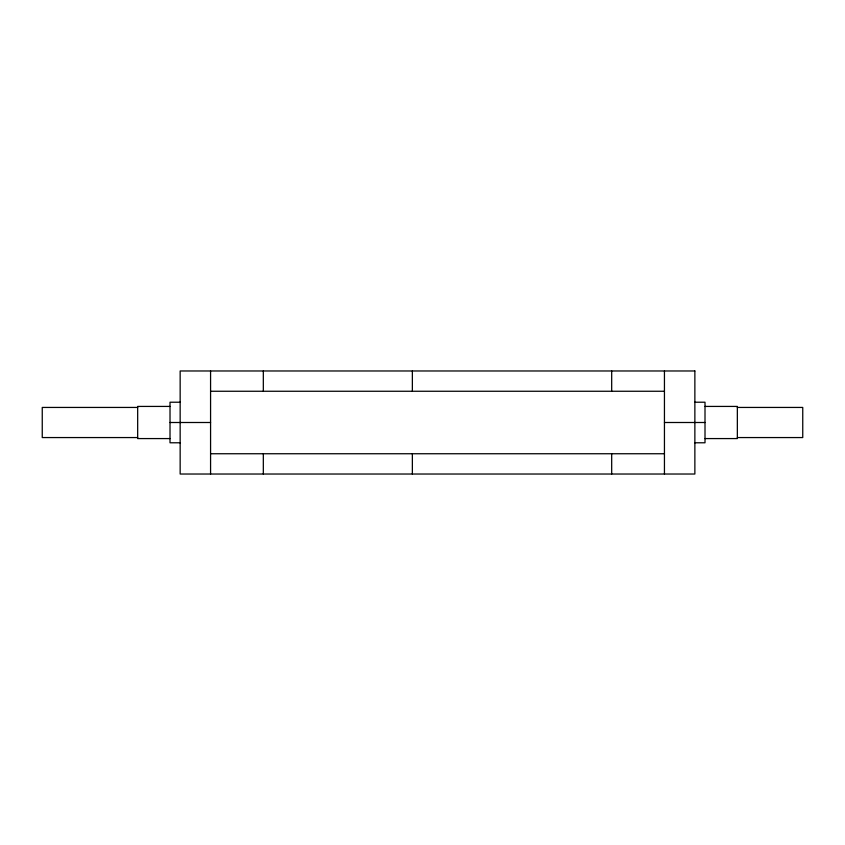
<?xml version="1.0" encoding="UTF-8"?>
<svg xmlns="http://www.w3.org/2000/svg" width="845" height="845" viewBox="0 0 845 845"><rect width="100%" height="100%" fill="white"/><g stroke="black" fill="none" stroke-linecap="round" stroke-linejoin="round"><path stroke-width="1.27" d="M210.574 391.256L664.445 391.256M180.154 402.22L170.014 402.22L170.014 442.78L180.154 442.78M694.865 402.22L705.005 402.22L705.005 442.78L694.865 442.78M170.014 406.424L137.672 406.424L137.672 438.576L170.014 438.576M705.005 406.424L737.347 406.424L737.347 438.576L705.005 438.576M137.672 407.438L42.25 407.438L42.25 437.562L137.672 437.562M737.347 407.438L802.75 407.438L802.75 437.562L737.347 437.562M170.014 422.5L210.574 422.5M664.445 422.5L705.005 422.5M210.574 453.744L664.445 453.744M664.445 370.976L664.445 474.024M611.685 370.976L611.685 391.256M611.685 453.744L611.685 474.024M412.36 370.976L412.36 391.256M412.36 453.744L412.36 474.024M263.323 370.976L263.323 391.256M263.323 453.744L263.323 474.024M210.574 370.976L210.574 474.024M694.865 370.976L180.154 370.976L180.154 474.024L694.865 474.024L694.865 370.976"/></g></svg>
